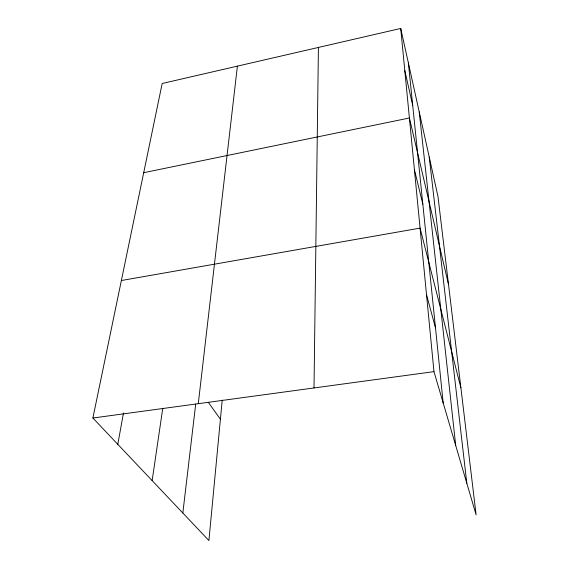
<?xml version="1.0" encoding="UTF-8"?>
<svg xmlns="http://www.w3.org/2000/svg" width="569" height="569" viewBox="0 0 569 569"><rect width="100%" height="100%" fill="white"/><g stroke="black" fill="none" stroke-linecap="round" stroke-linejoin="round"><path stroke-width="0.85" d="M314.01 387.951L318.42 47.44M222.23 400.085L208.908 540.55L92.889 418.023L162.179 83.494L400.725 28.45L437.981 196.511L476.111 514.838L433.969 371.635L400.725 28.45M198.282 403.684L237.401 66.139M182.834 513.01L195.715 404.004M152.143 480.599L162.77 408.265M117.797 444.325L123.48 412.945M143.708 172.692L409.403 117.989L448.521 284.536M121.375 280.517L420.071 228.119L460.897 387.83M92.889 418.023L433.969 371.635M208.29 402.269L220.416 419.253M426.53 294.82L435.491 327.822M414.403 169.654L422.838 204.221M404.822 70.691L412.724 105.407M429.232 157.044L466.8 483.216M419.225 111.894L455.726 445.584M408.371 62.946L443.18 402.93"/></g></svg>
